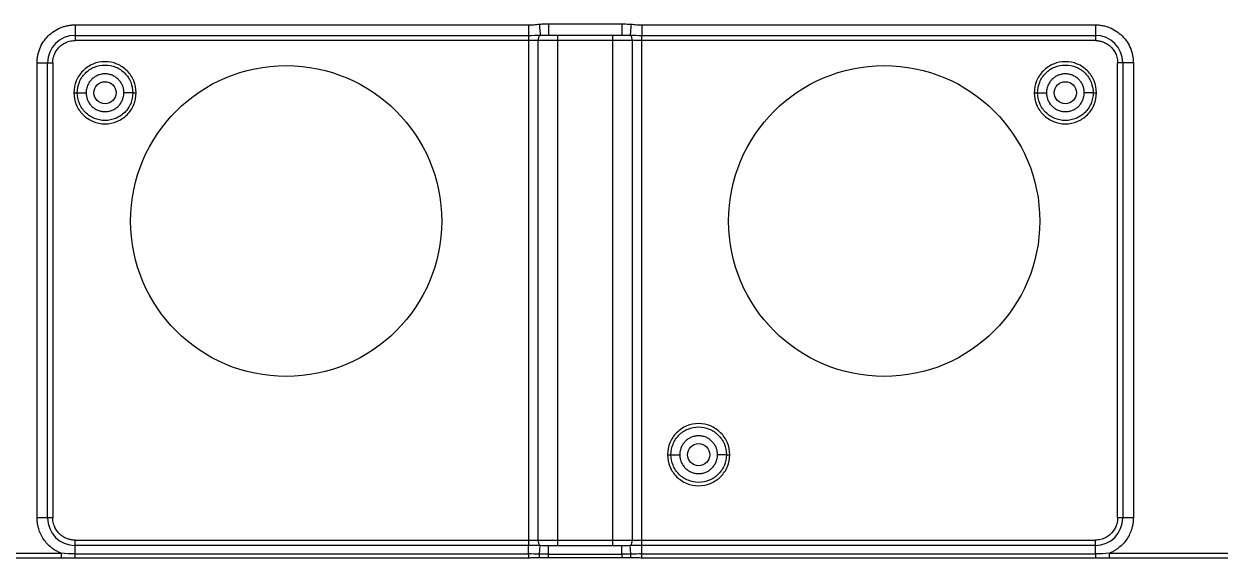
# Model space of a CAD drawing. Header units: millimetres. Extents: x -1 to 1576, y 30 to 633.
# Drawn here: x 1145.7 to 1253.3, y 280.7 to 328.8 of the extents above; entities that cross this region are included whole.
import ezdxf

# ---------------------------------------------------------------- set-up
doc = ezdxf.new("R2010")
doc.units = ezdxf.units.MM

msp = doc.modelspace()

# ---------------------------------------------------------------- linework, layer by layer
at = {"color": 7, "linetype": 'Continuous', "lineweight": 25}
for p, q in [((1150.27, 328.75), (1191.08, 328.75)), ((1150.27, 328.75), (1150.27, 327.33)), ((1192.87, 328.83), (1199.49, 328.83)), ((1201.28, 328.75), (1242.09, 328.75)), ((1242.09, 328.75), (1242.09, 327.33)), ((1150.27, 327.8), (1191.08, 327.8)), ((1242.09, 327.33), (1150.27, 327.33)), ((1191.08, 327.8), (1191.08, 281.86)), ((1191.96, 282.33), (1191.96, 327.33)), ((1192.82, 327.83), (1192.87, 327.84)), ((1192.87, 327.83), (1199.49, 327.83)), ((1193.7, 327.83), (1193.7, 281.83)), ((1198.66, 281.83), (1198.66, 327.83)), ((1200.41, 327.33), (1200.41, 282.33)), ((1201.28, 327.8), (1242.09, 327.8)), ((1201.28, 281.86), (1201.28, 327.8)), ((1146.86, 284.33), (1146.86, 325.33)), ((1146.86, 325.33), (1148.27, 325.33)), ((1147.8, 284.33), (1147.8, 325.33)), ((1148.27, 325.33), (1148.27, 284.33)), ((1245.51, 325.33), (1244.09, 325.33)), ((1244.09, 284.33), (1244.09, 325.33)), ((1244.56, 325.33), (1244.56, 284.33)), ((1245.51, 325.33), (1245.51, 284.33)), ((1148.27, 284.33), (1146.86, 284.33)), ((1245.51, 284.33), (1244.09, 284.33)), ((1150.27, 281.09), (1150.27, 282.33)), ((1150.27, 282.33), (1242.09, 282.33)), ((1242.09, 281.09), (1242.09, 282.33)), ((1135.71, 281.16), (1149.01, 281.16)), ((1191.08, 281.86), (1150.27, 281.86)), ((1150.27, 281.09), (1191.08, 281.09)), ((1192.87, 281.83), (1192.82, 281.83)), ((1199.49, 281.83), (1192.87, 281.83)), ((1192.87, 281.06), (1199.49, 281.06)), ((1199.54, 281.83), (1199.49, 281.83)), ((1242.09, 281.86), (1201.28, 281.86)), ((1201.28, 281.09), (1242.09, 281.09)), ((1243.35, 281.16), (1256.65, 281.16)), ((1149.01, 280.72), (1135.71, 280.72)), ((1191.08, 280.72), (1150.27, 280.72)), ((1199.49, 280.73), (1192.87, 280.73)), ((1242.09, 280.72), (1201.28, 280.72)), ((1256.65, 280.72), (1243.35, 280.72))]:
    msp.add_line(p, q, dxfattribs=at)
for centre in [(1169.27, 311.08), (1223.09, 311.08)]:
    msp.add_circle(centre, 14, dxfattribs=at)
at = {"color": 130}
for centre in [(1152.97, 322.63), (1239.39, 322.63), (1206.39, 290.03)]:
    msp.add_circle(centre, 1, dxfattribs=at)
at = {"color": 7, "linetype": 'Continuous', "lineweight": 25}
for centre, radius, start, end in [((1150.27, 325.33), 2.47, 90, 180), ((1192.51, 327.41), 0.562, 132.435, 187.8232), ((1199.85, 327.41), 0.562, 352.1767, 47.5651), ((1242.09, 325.33), 2.47, 0, 90), ((1150.27, 284.33), 2.47, 180, 270), ((1242.09, 284.33), 2.47, 270, 360), ((1192.51, 282.26), 0.562, 172.1767, 227.5651), ((1199.85, 282.26), 0.562, 312.435, 7.8232)]:
    msp.add_arc(centre, radius, start, end, dxfattribs=at)
for points, knots in [([(1146.86, 325.33), (1146.86, 325.39), (1146.86, 325.52), (1146.87, 325.7), (1146.9, 325.88), (1146.93, 326.06), (1146.98, 326.24), (1147.03, 326.42), (1147.15, 326.75), (1147.4, 327.22), (1147.84, 327.76), (1148.38, 328.21), (1148.89, 328.47), (1149.32, 328.62), (1149.63, 328.69), (1149.95, 328.74), (1150.16, 328.74), (1150.27, 328.75)], [0, 0, 0, 0, 0.034552, 0.068858, 0.103016, 0.137128, 0.171294, 0.205615, 0.240191, 0.37006, 0.500029, 0.629897, 0.759866, 0.820152, 0.879909, 0.939678, 1, 1, 1, 1]), ([(1191.08, 328.75), (1191.16, 328.75), (1191.32, 328.75), (1191.55, 328.76), (1191.8, 328.79), (1191.97, 328.8), (1192.05, 328.81)], [0, 0, 0, 0, 0.232371, 0.485289, 0.737412, 1, 1, 1, 1]), ([(1191.08, 328.75), (1191.08, 328.54), (1191.08, 328.34), (1191.08, 328), (1191.08, 327.87), (1191.08, 327.8)], [0, 0, 0, 0, 0.5, 0.5, 1, 1, 1, 1]), ([(1192.05, 328.81), (1192.11, 328.81), (1192.23, 328.82), (1192.42, 328.83), (1192.64, 328.83), (1192.79, 328.83), (1192.87, 328.83)], [0, 0, 0, 0, 0.207871, 0.443757, 0.707773, 1, 1, 1, 1]), ([(1192.05, 328.81), (1192.07, 328.57), (1192.09, 328.34), (1192.12, 327.99), (1192.13, 327.86), (1192.13, 327.82)], [0, 0, 0, 0, 0.5, 0.5, 1, 1, 1, 1]), ([(1192.87, 328.83), (1192.87, 328.57), (1192.87, 328.31), (1192.87, 327.94), (1192.87, 327.83), (1192.87, 327.83)], [0, 0, 0, 0, 0.5, 0.5, 1, 1, 1, 1]), ([(1199.49, 328.83), (1199.64, 328.83), (1199.92, 328.83), (1200.19, 328.81), (1200.31, 328.81)], [0, 0, 0, 0, 0.556213, 1, 1, 1, 1]), ([(1199.49, 328.83), (1199.49, 328.7), (1199.49, 328.57), (1199.49, 328.33), (1199.49, 328.22), (1199.49, 328.03), (1199.49, 327.96), (1199.49, 327.86), (1199.49, 327.83), (1199.49, 327.83)], [0, 0, 0, 0, 0.25, 0.25, 0.5, 0.5, 0.75, 0.75, 1, 1, 1, 1]), ([(1200.31, 328.81), (1200.29, 328.57), (1200.27, 328.34), (1200.24, 327.99), (1200.23, 327.86), (1200.23, 327.82)], [0, 0, 0, 0, 0.5, 0.5, 1, 1, 1, 1]), ([(1200.31, 328.81), (1200.39, 328.8), (1200.56, 328.79), (1200.81, 328.76), (1201.05, 328.75), (1201.2, 328.75), (1201.28, 328.75)], [0, 0, 0, 0, 0.26275, 0.514851, 0.767475, 1, 1, 1, 1]), ([(1201.28, 328.75), (1201.28, 328.54), (1201.28, 328.34), (1201.28, 328), (1201.28, 327.87), (1201.28, 327.8)], [0, 0, 0, 0, 0.5, 0.5, 1, 1, 1, 1]), ([(1242.09, 328.75), (1242.15, 328.75), (1242.28, 328.74), (1242.46, 328.73), (1242.64, 328.7), (1242.82, 328.67), (1243, 328.63), (1243.17, 328.57), (1243.51, 328.45), (1243.98, 328.21), (1244.52, 327.76), (1244.97, 327.22), (1245.23, 326.71), (1245.38, 326.29), (1245.45, 325.97), (1245.5, 325.66), (1245.5, 325.44), (1245.51, 325.33)], [0, 0, 0, 0, 0.034552, 0.068858, 0.103016, 0.137128, 0.171294, 0.205615, 0.240191, 0.37006, 0.500029, 0.629897, 0.759866, 0.820152, 0.879909, 0.939678, 1, 1, 1, 1]), ([(1148.27, 325.33), (1148.27, 325.38), (1148.27, 325.46), (1148.29, 325.58), (1148.3, 325.71), (1148.33, 325.83), (1148.37, 325.95), (1148.44, 326.16), (1148.59, 326.44), (1148.85, 326.76), (1149.16, 327.02), (1149.48, 327.18), (1149.77, 327.28), (1150.02, 327.32), (1150.19, 327.33), (1150.27, 327.33)], [0, 0, 0, 0, 0.040276, 0.080243, 0.120058, 0.159883, 0.199877, 0.240199, 0.370043, 0.500057, 0.629901, 0.759916, 0.840121, 0.919721, 1, 1, 1, 1]), ([(1242.09, 327.33), (1242.13, 327.33), (1242.22, 327.33), (1242.34, 327.32), (1242.47, 327.3), (1242.59, 327.27), (1242.71, 327.24), (1242.92, 327.16), (1243.2, 327.02), (1243.51, 326.76), (1243.77, 326.44), (1243.94, 326.12), (1244.03, 325.83), (1244.08, 325.58), (1244.09, 325.42), (1244.09, 325.33)], [0, 0, 0, 0, 0.040276, 0.080243, 0.120058, 0.159883, 0.199877, 0.240199, 0.370043, 0.500057, 0.629901, 0.759916, 0.840121, 0.919721, 1, 1, 1, 1]), ([(1155.77, 322.63), (1155.77, 323), (1155.7, 323.37), (1155.42, 324.04), (1155.21, 324.35), (1154.69, 324.87), (1154.38, 325.08), (1153.7, 325.36), (1153.34, 325.43), (1152.6, 325.43), (1152.24, 325.36), (1151.56, 325.08), (1151.25, 324.87), (1150.73, 324.35), (1150.52, 324.04), (1150.24, 323.37), (1150.17, 323), (1150.17, 322.63)], [0, 0, 0, 0, 0.125, 0.125, 0.25, 0.25, 0.375, 0.375, 0.5, 0.5, 0.625, 0.625, 0.75, 0.75, 0.875, 0.875, 1, 1, 1, 1]), ([(1150.47, 322.63), (1150.47, 322.96), (1150.54, 323.29), (1150.79, 323.89), (1150.97, 324.17), (1151.43, 324.63), (1151.71, 324.82), (1152.32, 325.07), (1152.64, 325.13), (1153.3, 325.13), (1153.63, 325.07), (1154.23, 324.82), (1154.51, 324.63), (1154.97, 324.17), (1155.16, 323.89), (1155.41, 323.29), (1155.47, 322.96), (1155.47, 322.63)], [0, 0, 0, 0, 0.125, 0.125, 0.25, 0.25, 0.375, 0.375, 0.5, 0.5, 0.625, 0.625, 0.75, 0.75, 0.875, 0.875, 1, 1, 1, 1]), ([(1242.19, 322.63), (1242.19, 323), (1242.12, 323.37), (1241.84, 324.04), (1241.63, 324.35), (1241.11, 324.87), (1240.8, 325.08), (1240.12, 325.36), (1239.76, 325.43), (1239.02, 325.43), (1238.66, 325.36), (1237.98, 325.08), (1237.67, 324.87), (1237.15, 324.35), (1236.94, 324.04), (1236.66, 323.37), (1236.59, 323), (1236.59, 322.63)], [0, 0, 0, 0, 0.125, 0.125, 0.25, 0.25, 0.375, 0.375, 0.5, 0.5, 0.625, 0.625, 0.75, 0.75, 0.875, 0.875, 1, 1, 1, 1]), ([(1236.89, 322.63), (1236.89, 322.96), (1236.96, 323.29), (1237.21, 323.89), (1237.39, 324.17), (1237.85, 324.63), (1238.13, 324.82), (1238.74, 325.07), (1239.06, 325.13), (1239.72, 325.13), (1240.05, 325.07), (1240.65, 324.82), (1240.93, 324.63), (1241.39, 324.17), (1241.58, 323.89), (1241.83, 323.29), (1241.89, 322.96), (1241.89, 322.63)], [0, 0, 0, 0, 0.125, 0.125, 0.25, 0.25, 0.375, 0.375, 0.5, 0.5, 0.625, 0.625, 0.75, 0.75, 0.875, 0.875, 1, 1, 1, 1]), ([(1154.67, 322.63), (1154.67, 322.68), (1154.67, 322.77), (1154.65, 322.9), (1154.63, 323.03), (1154.59, 323.16), (1154.52, 323.35), (1154.39, 323.58), (1154.18, 323.84), (1153.92, 324.06), (1153.63, 324.21), (1153.31, 324.31), (1152.97, 324.34), (1152.64, 324.31), (1152.32, 324.21), (1152.02, 324.06), (1151.76, 323.84), (1151.55, 323.58), (1151.41, 323.32), (1151.32, 323.07), (1151.28, 322.86), (1151.27, 322.71), (1151.27, 322.63)], [0, 0, 0, 0, 0.025179, 0.05013, 0.075011, 0.099978, 0.125186, 0.187587, 0.250092, 0.312501, 0.37501, 0.437474, 0.50004, 0.562505, 0.625066, 0.687464, 0.749971, 0.812374, 0.874873, 0.916678, 0.958145, 1, 1, 1, 1]), ([(1241.09, 322.63), (1241.09, 322.68), (1241.09, 322.77), (1241.07, 322.9), (1241.05, 323.03), (1241.01, 323.16), (1240.94, 323.35), (1240.81, 323.58), (1240.6, 323.84), (1240.34, 324.06), (1240.05, 324.21), (1239.73, 324.31), (1239.39, 324.34), (1239.06, 324.31), (1238.74, 324.21), (1238.44, 324.06), (1238.18, 323.84), (1237.97, 323.58), (1237.83, 323.32), (1237.74, 323.07), (1237.7, 322.86), (1237.69, 322.71), (1237.69, 322.63)], [0, 0, 0, 0, 0.025179, 0.05013, 0.075011, 0.099978, 0.125186, 0.187587, 0.250092, 0.312501, 0.37501, 0.437474, 0.50004, 0.562505, 0.625066, 0.687464, 0.749971, 0.812374, 0.874873, 0.916678, 0.958145, 1, 1, 1, 1]), ([(1150.17, 322.63), (1150.25, 322.63), (1150.33, 322.63), (1150.44, 322.63), (1150.47, 322.63), (1150.47, 322.63)], [0, 0, 0, 0, 0.5, 0.5, 1, 1, 1, 1]), ([(1150.17, 322.63), (1150.17, 322.27), (1150.24, 321.9), (1150.52, 321.22), (1150.73, 320.91), (1151.25, 320.39), (1151.56, 320.19), (1152.24, 319.91), (1152.6, 319.83), (1153.34, 319.83), (1153.7, 319.91), (1154.38, 320.19), (1154.69, 320.39), (1155.21, 320.91), (1155.42, 321.22), (1155.7, 321.9), (1155.77, 322.27), (1155.77, 322.63)], [0, 0, 0, 0, 0.125, 0.125, 0.25, 0.25, 0.375, 0.375, 0.5, 0.5, 0.625, 0.625, 0.75, 0.75, 0.875, 0.875, 1, 1, 1, 1]), ([(1155.47, 322.63), (1155.47, 322.31), (1155.41, 321.98), (1155.16, 321.37), (1154.97, 321.1), (1154.51, 320.63), (1154.23, 320.45), (1153.63, 320.2), (1153.3, 320.13), (1152.64, 320.13), (1152.32, 320.2), (1151.71, 320.45), (1151.43, 320.63), (1150.97, 321.1), (1150.79, 321.37), (1150.54, 321.98), (1150.47, 322.31), (1150.47, 322.63)], [0, 0, 0, 0, 0.125, 0.125, 0.25, 0.25, 0.375, 0.375, 0.5, 0.5, 0.625, 0.625, 0.75, 0.75, 0.875, 0.875, 1, 1, 1, 1]), ([(1150.47, 322.63), (1150.47, 322.63), (1150.56, 322.63), (1150.85, 322.63), (1151.06, 322.63), (1151.27, 322.63)], [0, 0, 0, 0, 0.5, 0.5, 1, 1, 1, 1]), ([(1151.27, 322.63), (1151.27, 322.59), (1151.27, 322.5), (1151.29, 322.37), (1151.32, 322.24), (1151.35, 322.11), (1151.42, 321.92), (1151.55, 321.68), (1151.76, 321.42), (1152.02, 321.21), (1152.32, 321.05), (1152.64, 320.95), (1152.97, 320.92), (1153.3, 320.95), (1153.63, 321.05), (1153.92, 321.21), (1154.18, 321.42), (1154.39, 321.68), (1154.53, 321.95), (1154.62, 322.19), (1154.66, 322.41), (1154.67, 322.56), (1154.67, 322.63)], [0, 0, 0, 0, 0.025108, 0.050018, 0.074887, 0.09987, 0.125122, 0.187514, 0.250079, 0.312484, 0.374988, 0.437452, 0.500017, 0.562482, 0.625047, 0.687453, 0.749962, 0.812367, 0.874868, 0.916676, 0.958145, 1, 1, 1, 1]), ([(1155.47, 322.63), (1155.47, 322.63), (1155.38, 322.63), (1155.09, 322.63), (1154.88, 322.63), (1154.67, 322.63)], [0, 0, 0, 0, 0.5, 0.5, 1, 1, 1, 1]), ([(1155.47, 322.63), (1155.47, 322.63), (1155.5, 322.63), (1155.61, 322.63), (1155.69, 322.63), (1155.77, 322.63)], [0, 0, 0, 0, 0.5, 0.5, 1, 1, 1, 1]), ([(1236.59, 322.63), (1236.67, 322.63), (1236.75, 322.63), (1236.86, 322.63), (1236.89, 322.63), (1236.89, 322.63)], [0, 0, 0, 0, 0.5, 0.5, 1, 1, 1, 1]), ([(1236.59, 322.63), (1236.59, 322.27), (1236.66, 321.9), (1236.94, 321.22), (1237.15, 320.91), (1237.67, 320.39), (1237.98, 320.19), (1238.66, 319.91), (1239.02, 319.83), (1239.76, 319.83), (1240.12, 319.91), (1240.8, 320.19), (1241.11, 320.39), (1241.63, 320.91), (1241.84, 321.22), (1242.12, 321.9), (1242.19, 322.27), (1242.19, 322.63)], [0, 0, 0, 0, 0.125, 0.125, 0.25, 0.25, 0.375, 0.375, 0.5, 0.5, 0.625, 0.625, 0.75, 0.75, 0.875, 0.875, 1, 1, 1, 1]), ([(1241.89, 322.63), (1241.89, 322.31), (1241.83, 321.98), (1241.58, 321.37), (1241.39, 321.1), (1240.93, 320.63), (1240.65, 320.45), (1240.05, 320.2), (1239.72, 320.13), (1239.06, 320.13), (1238.74, 320.2), (1238.13, 320.45), (1237.85, 320.63), (1237.39, 321.1), (1237.21, 321.37), (1236.96, 321.98), (1236.89, 322.31), (1236.89, 322.63)], [0, 0, 0, 0, 0.125, 0.125, 0.25, 0.25, 0.375, 0.375, 0.5, 0.5, 0.625, 0.625, 0.75, 0.75, 0.875, 0.875, 1, 1, 1, 1]), ([(1236.89, 322.63), (1236.89, 322.63), (1236.98, 322.63), (1237.27, 322.63), (1237.48, 322.63), (1237.69, 322.63)], [0, 0, 0, 0, 0.5, 0.5, 1, 1, 1, 1]), ([(1237.69, 322.63), (1237.69, 322.59), (1237.69, 322.5), (1237.71, 322.37), (1237.74, 322.24), (1237.77, 322.11), (1237.84, 321.92), (1237.97, 321.68), (1238.18, 321.42), (1238.44, 321.21), (1238.74, 321.05), (1239.06, 320.95), (1239.39, 320.92), (1239.72, 320.95), (1240.05, 321.05), (1240.34, 321.21), (1240.6, 321.42), (1240.81, 321.68), (1240.95, 321.95), (1241.04, 322.19), (1241.08, 322.41), (1241.09, 322.56), (1241.09, 322.63)], [0, 0, 0, 0, 0.025108, 0.050018, 0.074887, 0.09987, 0.125122, 0.187514, 0.250079, 0.312484, 0.374988, 0.437452, 0.500017, 0.562482, 0.625047, 0.687453, 0.749962, 0.812367, 0.874868, 0.916676, 0.958145, 1, 1, 1, 1]), ([(1241.89, 322.63), (1241.89, 322.63), (1241.8, 322.63), (1241.51, 322.63), (1241.3, 322.63), (1241.09, 322.63)], [0, 0, 0, 0, 0.5, 0.5, 1, 1, 1, 1]), ([(1241.89, 322.63), (1241.89, 322.63), (1241.92, 322.63), (1242.03, 322.63), (1242.11, 322.63), (1242.19, 322.63)], [0, 0, 0, 0, 0.5, 0.5, 1, 1, 1, 1]), ([(1209.19, 290.03), (1209.19, 290.4), (1209.12, 290.77), (1208.84, 291.44), (1208.63, 291.75), (1208.11, 292.27), (1207.8, 292.48), (1207.12, 292.76), (1206.76, 292.83), (1206.02, 292.83), (1205.66, 292.76), (1204.98, 292.48), (1204.67, 292.27), (1204.15, 291.75), (1203.94, 291.44), (1203.66, 290.77), (1203.59, 290.4), (1203.59, 290.03)], [0, 0, 0, 0, 0.125, 0.125, 0.25, 0.25, 0.375, 0.375, 0.5, 0.5, 0.625, 0.625, 0.75, 0.75, 0.875, 0.875, 1, 1, 1, 1]), ([(1203.89, 290.03), (1203.89, 290.36), (1203.96, 290.69), (1204.21, 291.29), (1204.39, 291.57), (1204.85, 292.03), (1205.13, 292.22), (1205.74, 292.47), (1206.06, 292.53), (1206.72, 292.53), (1207.05, 292.47), (1207.65, 292.22), (1207.93, 292.03), (1208.39, 291.57), (1208.58, 291.29), (1208.83, 290.69), (1208.89, 290.36), (1208.89, 290.03)], [0, 0, 0, 0, 0.125, 0.125, 0.25, 0.25, 0.375, 0.375, 0.5, 0.5, 0.625, 0.625, 0.75, 0.75, 0.875, 0.875, 1, 1, 1, 1]), ([(1208.09, 290.03), (1208.09, 290.08), (1208.09, 290.17), (1208.07, 290.3), (1208.05, 290.43), (1208.01, 290.56), (1207.94, 290.75), (1207.81, 290.98), (1207.6, 291.24), (1207.34, 291.46), (1207.05, 291.61), (1206.73, 291.71), (1206.39, 291.74), (1206.06, 291.71), (1205.74, 291.61), (1205.44, 291.46), (1205.18, 291.24), (1204.97, 290.98), (1204.83, 290.72), (1204.74, 290.47), (1204.7, 290.26), (1204.69, 290.11), (1204.69, 290.03)], [0, 0, 0, 0, 0.025179, 0.05013, 0.075011, 0.099978, 0.125186, 0.187587, 0.250092, 0.312501, 0.37501, 0.437474, 0.50004, 0.562505, 0.625066, 0.687464, 0.749971, 0.812374, 0.874873, 0.916678, 0.958145, 1, 1, 1, 1]), ([(1203.59, 290.03), (1203.67, 290.03), (1203.75, 290.03), (1203.86, 290.03), (1203.89, 290.03), (1203.89, 290.03)], [0, 0, 0, 0, 0.5, 0.5, 1, 1, 1, 1]), ([(1203.59, 290.03), (1203.59, 289.67), (1203.66, 289.3), (1203.94, 288.62), (1204.15, 288.31), (1204.67, 287.79), (1204.98, 287.59), (1205.66, 287.31), (1206.02, 287.23), (1206.76, 287.23), (1207.12, 287.31), (1207.8, 287.59), (1208.11, 287.79), (1208.63, 288.31), (1208.84, 288.62), (1209.12, 289.3), (1209.19, 289.67), (1209.19, 290.03)], [0, 0, 0, 0, 0.125, 0.125, 0.25, 0.25, 0.375, 0.375, 0.5, 0.5, 0.625, 0.625, 0.75, 0.75, 0.875, 0.875, 1, 1, 1, 1]), ([(1208.89, 290.03), (1208.89, 289.71), (1208.83, 289.38), (1208.58, 288.77), (1208.39, 288.5), (1207.93, 288.03), (1207.65, 287.85), (1207.05, 287.6), (1206.72, 287.53), (1206.06, 287.53), (1205.74, 287.6), (1205.13, 287.85), (1204.85, 288.03), (1204.39, 288.5), (1204.21, 288.77), (1203.96, 289.38), (1203.89, 289.71), (1203.89, 290.03)], [0, 0, 0, 0, 0.125, 0.125, 0.25, 0.25, 0.375, 0.375, 0.5, 0.5, 0.625, 0.625, 0.75, 0.75, 0.875, 0.875, 1, 1, 1, 1]), ([(1203.89, 290.03), (1203.89, 290.03), (1203.98, 290.03), (1204.27, 290.03), (1204.48, 290.03), (1204.69, 290.03)], [0, 0, 0, 0, 0.5, 0.5, 1, 1, 1, 1]), ([(1204.69, 290.03), (1204.69, 289.99), (1204.69, 289.9), (1204.71, 289.77), (1204.74, 289.64), (1204.77, 289.51), (1204.84, 289.32), (1204.97, 289.08), (1205.18, 288.82), (1205.44, 288.61), (1205.74, 288.45), (1206.06, 288.35), (1206.39, 288.32), (1206.72, 288.35), (1207.05, 288.45), (1207.34, 288.61), (1207.6, 288.82), (1207.81, 289.08), (1207.95, 289.35), (1208.04, 289.59), (1208.08, 289.81), (1208.09, 289.96), (1208.09, 290.03)], [0, 0, 0, 0, 0.0251076, 0.050018, 0.0748867, 0.0998699, 0.1251219, 0.1875141, 0.2500786, 0.3124839, 0.374988, 0.437452, 0.5000173, 0.5624817, 0.6250467, 0.6874531, 0.7499618, 0.8123666, 0.874868, 0.9166765, 0.9581445, 1, 1, 1, 1]), ([(1208.89, 290.03), (1208.89, 290.03), (1208.8, 290.03), (1208.51, 290.03), (1208.3, 290.03), (1208.09, 290.03)], [0, 0, 0, 0, 0.5, 0.5, 1, 1, 1, 1]), ([(1208.89, 290.03), (1208.89, 290.03), (1208.8, 290.03), (1208.51, 290.03), (1208.3, 290.03), (1208.09, 290.03)], [0, 0, 0, 0, 0.5, 0.5, 1, 1, 1, 1]), ([(1208.89, 290.03), (1208.89, 290.03), (1208.92, 290.03), (1209.03, 290.03), (1209.11, 290.03), (1209.19, 290.03)], [0, 0, 0, 0, 0.5, 0.5, 1, 1, 1, 1]), ([(1149.01, 281.16), (1148.96, 281.18), (1148.86, 281.22), (1148.71, 281.3), (1148.56, 281.37), (1148.42, 281.46), (1148.28, 281.55), (1148.06, 281.73), (1147.76, 282), (1147.44, 282.41), (1147.18, 282.86), (1147.01, 283.29), (1146.92, 283.67), (1146.87, 284), (1146.86, 284.22), (1146.86, 284.33)], [0, 0, 0, 0, 0.040883, 0.08158, 0.1221875, 0.1628022, 0.2035212, 0.2444406, 0.3721713, 0.5000352, 0.627766, 0.7556299, 0.8371868, 0.9183848, 1, 1, 1, 1]), ([(1150.27, 282.33), (1150.23, 282.33), (1150.14, 282.34), (1150.02, 282.35), (1149.9, 282.37), (1149.77, 282.39), (1149.65, 282.43), (1149.45, 282.5), (1149.16, 282.65), (1148.85, 282.91), (1148.59, 283.23), (1148.42, 283.55), (1148.33, 283.83), (1148.28, 284.08), (1148.27, 284.25), (1148.27, 284.33)], [0, 0, 0, 0, 0.0402761, 0.0802426, 0.1200582, 0.159883, 0.1998773, 0.2401994, 0.3700431, 0.5000574, 0.6299012, 0.7599156, 0.8401208, 0.919721, 1, 1, 1, 1]), ([(1244.09, 284.33), (1244.09, 284.29), (1244.09, 284.21), (1244.08, 284.08), (1244.06, 283.96), (1244.03, 283.84), (1243.99, 283.72), (1243.92, 283.51), (1243.78, 283.23), (1243.51, 282.91), (1243.2, 282.65), (1242.88, 282.48), (1242.59, 282.39), (1242.34, 282.34), (1242.18, 282.34), (1242.09, 282.33)], [0, 0, 0, 0, 0.040276, 0.080243, 0.120058, 0.159883, 0.199877, 0.240199, 0.370043, 0.500057, 0.629901, 0.759916, 0.840121, 0.919721, 1, 1, 1, 1]), ([(1245.51, 284.33), (1245.5, 284.28), (1245.5, 284.17), (1245.49, 284), (1245.47, 283.84), (1245.44, 283.67), (1245.41, 283.51), (1245.33, 283.24), (1245.19, 282.86), (1244.93, 282.41), (1244.6, 282), (1244.26, 281.69), (1243.94, 281.46), (1243.66, 281.29), (1243.45, 281.2), (1243.35, 281.16)], [0, 0, 0, 0, 0.040883, 0.08158, 0.122187, 0.162802, 0.203521, 0.244441, 0.372171, 0.500035, 0.627766, 0.75563, 0.837187, 0.918385, 1, 1, 1, 1]), ([(1149.01, 281.16), (1149.01, 281.07), (1149.01, 280.98), (1149.01, 280.82), (1149.01, 280.76), (1149.01, 280.72)], [0, 0, 0, 0, 0.5, 0.5, 1, 1, 1, 1]), ([(1191.08, 281.09), (1191.08, 281.26), (1191.08, 281.43), (1191.08, 281.7), (1191.08, 281.8), (1191.08, 281.86)], [0, 0, 0, 0, 0.5, 0.5, 1, 1, 1, 1]), ([(1192.07, 281.07), (1192.09, 281.26), (1192.1, 281.44), (1192.12, 281.72), (1192.13, 281.81), (1192.13, 281.84)], [0, 0, 0, 0, 0.5, 0.5, 1, 1, 1, 1]), ([(1192.87, 281.06), (1192.87, 281.28), (1192.87, 281.48), (1192.87, 281.76), (1192.87, 281.83), (1192.87, 281.83)], [0, 0, 0, 0, 0.5, 0.5, 1, 1, 1, 1]), ([(1199.49, 281.06), (1199.49, 281.28), (1199.49, 281.48), (1199.49, 281.76), (1199.49, 281.83), (1199.49, 281.83)], [0, 0, 0, 0, 0.5, 0.5, 1, 1, 1, 1]), ([(1200.29, 281.07), (1200.28, 281.26), (1200.26, 281.44), (1200.24, 281.72), (1200.23, 281.81), (1200.23, 281.84)], [0, 0, 0, 0, 0.5, 0.5, 1, 1, 1, 1]), ([(1201.28, 281.09), (1201.28, 281.26), (1201.28, 281.43), (1201.28, 281.7), (1201.28, 281.8), (1201.28, 281.86)], [0, 0, 0, 0, 0.5, 0.5, 1, 1, 1, 1]), ([(1243.35, 280.72), (1243.35, 280.76), (1243.35, 280.82), (1243.35, 280.98), (1243.35, 281.07), (1243.35, 281.16)], [0, 0, 0, 0, 0.5, 0.5, 1, 1, 1, 1]), ([(1150.27, 280.72), (1150.18, 280.72), (1149.97, 280.72), (1149.64, 280.72), (1149.31, 280.72), (1149.1, 280.72), (1149.01, 280.72)], [0, 0, 0, 0, 0.221378, 0.492164, 0.7995, 1, 1, 1, 1]), ([(1192.08, 280.73), (1191.89, 280.73), (1191.55, 280.73), (1191.22, 280.73), (1191.08, 280.72)], [0, 0, 0, 0, 0.580575, 1, 1, 1, 1]), ([(1192.87, 280.73), (1192.72, 280.73), (1192.46, 280.73), (1192.2, 280.73), (1192.08, 280.73)], [0, 0, 0, 0, 0.548125, 1, 1, 1, 1]), ([(1200.28, 280.73), (1200.16, 280.73), (1199.9, 280.73), (1199.64, 280.73), (1199.49, 280.73)], [0, 0, 0, 0, 0.452244, 1, 1, 1, 1]), ([(1201.28, 280.72), (1201.14, 280.73), (1200.81, 280.73), (1200.48, 280.73), (1200.28, 280.73)], [0, 0, 0, 0, 0.420474, 1, 1, 1, 1]), ([(1243.35, 280.72), (1243.27, 280.72), (1243.05, 280.72), (1242.73, 280.72), (1242.39, 280.72), (1242.18, 280.72), (1242.09, 280.72)], [0, 0, 0, 0, 0.200515, 0.50786, 0.778848, 1, 1, 1, 1])]:
    msp.add_open_spline(points, degree=3, knots=knots, dxfattribs=at)
for points in [[(1191.08, 327.8), (1191.45, 327.8), (1191.81, 327.81), (1192.13, 327.82)], [(1192.13, 327.82), (1192.37, 327.83), (1192.61, 327.83), (1192.87, 327.83)], [(1199.49, 327.83), (1199.75, 327.83), (1199.99, 327.83), (1200.23, 327.82)], [(1200.23, 327.82), (1200.55, 327.81), (1200.92, 327.8), (1201.28, 327.8)], [(1150.27, 281.09), (1149.85, 281.09), (1149.43, 281.11), (1149.01, 281.16)], [(1150.27, 280.72), (1150.27, 280.8), (1150.27, 280.93), (1150.27, 281.09)], [(1192.13, 281.84), (1191.81, 281.85), (1191.45, 281.86), (1191.08, 281.86)], [(1191.08, 281.09), (1191.08, 280.93), (1191.08, 280.8), (1191.08, 280.72)], [(1192.07, 281.07), (1191.73, 281.08), (1191.41, 281.09), (1191.08, 281.09)], [(1192.08, 280.73), (1192.08, 280.8), (1192.07, 280.93), (1192.07, 281.07)], [(1192.87, 281.06), (1192.61, 281.06), (1192.34, 281.07), (1192.07, 281.07)], [(1192.87, 281.83), (1192.61, 281.83), (1192.37, 281.83), (1192.13, 281.84)], [(1192.87, 280.73), (1192.87, 280.8), (1192.87, 280.92), (1192.87, 281.06)], [(1200.23, 281.84), (1199.99, 281.83), (1199.75, 281.83), (1199.49, 281.83)], [(1200.29, 281.07), (1200.02, 281.07), (1199.76, 281.06), (1199.49, 281.06)], [(1199.49, 281.06), (1199.49, 280.92), (1199.49, 280.8), (1199.49, 280.73)], [(1201.28, 281.86), (1200.92, 281.86), (1200.55, 281.85), (1200.23, 281.84)], [(1200.28, 280.73), (1200.29, 280.8), (1200.29, 280.93), (1200.29, 281.07)], [(1201.28, 281.09), (1200.96, 281.09), (1200.63, 281.08), (1200.29, 281.07)], [(1201.28, 280.72), (1201.28, 280.8), (1201.28, 280.93), (1201.28, 281.09)], [(1243.35, 281.16), (1242.93, 281.11), (1242.51, 281.09), (1242.09, 281.09)], [(1242.09, 281.09), (1242.09, 280.93), (1242.09, 280.8), (1242.09, 280.72)]]:
    msp.add_open_spline(points, degree=3, dxfattribs=at)

doc.saveas('drawing.dxf')
